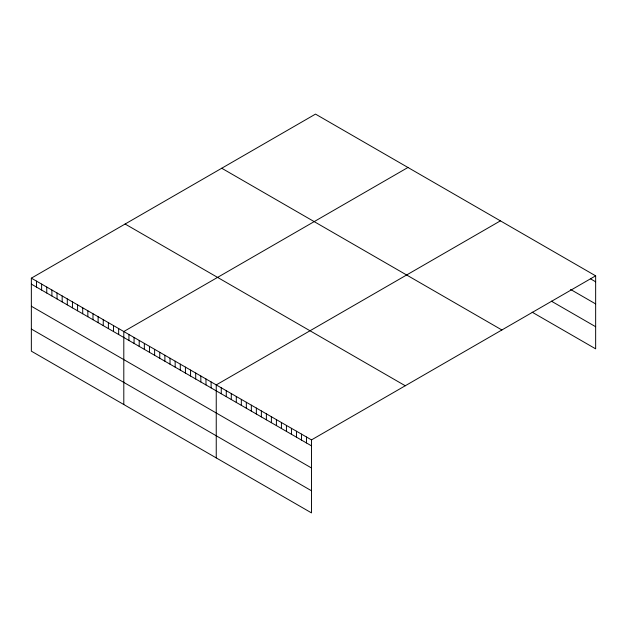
<?xml version="1.0" encoding="UTF-8"?>
<svg xmlns="http://www.w3.org/2000/svg" width="627" height="627" viewBox="0 0 627 627"><rect width="100%" height="100%" fill="white"/><g stroke="black" fill="none" stroke-linecap="round" stroke-linejoin="round"><path stroke-width="0.94" d="M31.35 278.161L311.494 439.895L311.494 512.894L31.35 351.159L31.35 278.161L315.506 114.106L595.65 275.841L595.65 348.839L532.151 312.183M407.95 167.48L123.801 331.534L123.801 404.533M500.401 220.853L216.244 384.907L216.244 457.906M311.494 439.895L595.65 275.841M590.634 278.905L595.65 281.805M570.586 289.455L595.65 303.923M551.368 301.156L595.65 326.722M221.731 168.24L501.882 329.982M125.118 224.019L405.269 385.762M31.35 284.117L311.494 445.852M31.35 306.235L311.494 467.977M31.35 329.034L311.494 490.776M306.485 437.003L306.485 442.96M301.469 434.111L301.469 440.068M296.461 431.219L296.461 437.176M291.445 428.319L291.445 434.276M286.429 425.427L286.429 431.384M281.421 422.535L281.421 428.492M276.405 419.635L276.405 425.592M271.389 416.743L271.389 422.7M266.381 413.851L266.381 419.808M261.365 410.951L261.365 416.916M256.349 408.059L256.349 414.016M251.341 405.167L251.341 411.124M246.325 402.275L246.325 408.232M241.317 399.375L241.317 405.332M236.301 396.483L236.301 402.44M231.285 393.591L231.285 399.548M226.276 390.692L226.276 396.648M221.26 387.799L221.26 393.756M211.111 381.945L211.111 387.901M205.977 378.974L205.977 384.931M200.836 376.012L200.836 381.968M195.702 373.041L195.702 379.006M190.569 370.079L190.569 376.035M185.427 367.116L185.427 373.073M180.294 364.146L180.294 370.11M175.16 361.183L175.16 367.14M170.027 358.221L170.027 364.177M164.885 355.25L164.885 361.207M159.752 352.288L159.752 358.244M154.618 349.325L154.618 355.282M149.477 346.355L149.477 352.311M144.343 343.392L144.343 349.349M139.21 340.43L139.21 346.386M134.068 337.459L134.068 343.416M128.935 334.497L128.935 340.453M118.66 328.564L118.66 334.52M113.526 325.601L113.526 331.558M108.393 322.639L108.393 328.595M103.251 319.668L103.251 325.625M98.118 316.706L98.118 322.662M92.984 313.743L92.984 319.699M87.843 310.773L87.843 316.729M82.709 307.81L82.709 313.766M77.576 304.847L77.576 310.804M72.442 301.877L72.442 307.833M67.301 298.914L67.301 304.871M62.167 295.952L62.167 301.908M57.033 292.981L57.033 298.938M51.892 290.019L51.892 295.975M46.759 287.056L46.759 293.013M41.625 284.086L41.625 290.042M36.484 281.123L36.484 287.08"/></g></svg>
